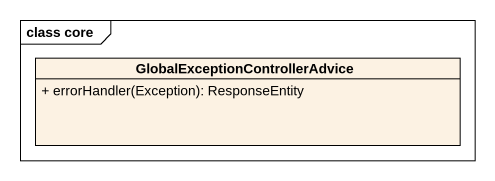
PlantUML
@startuml
mainframe class core
hide circle
hide empty members
skinparam classAttributeIconSize 0
class "GlobalExceptionControllerAdvice" as GlobalExceptionControllerAdv {
  + errorHandler(Exception): ResponseEntity
}
@enduml
